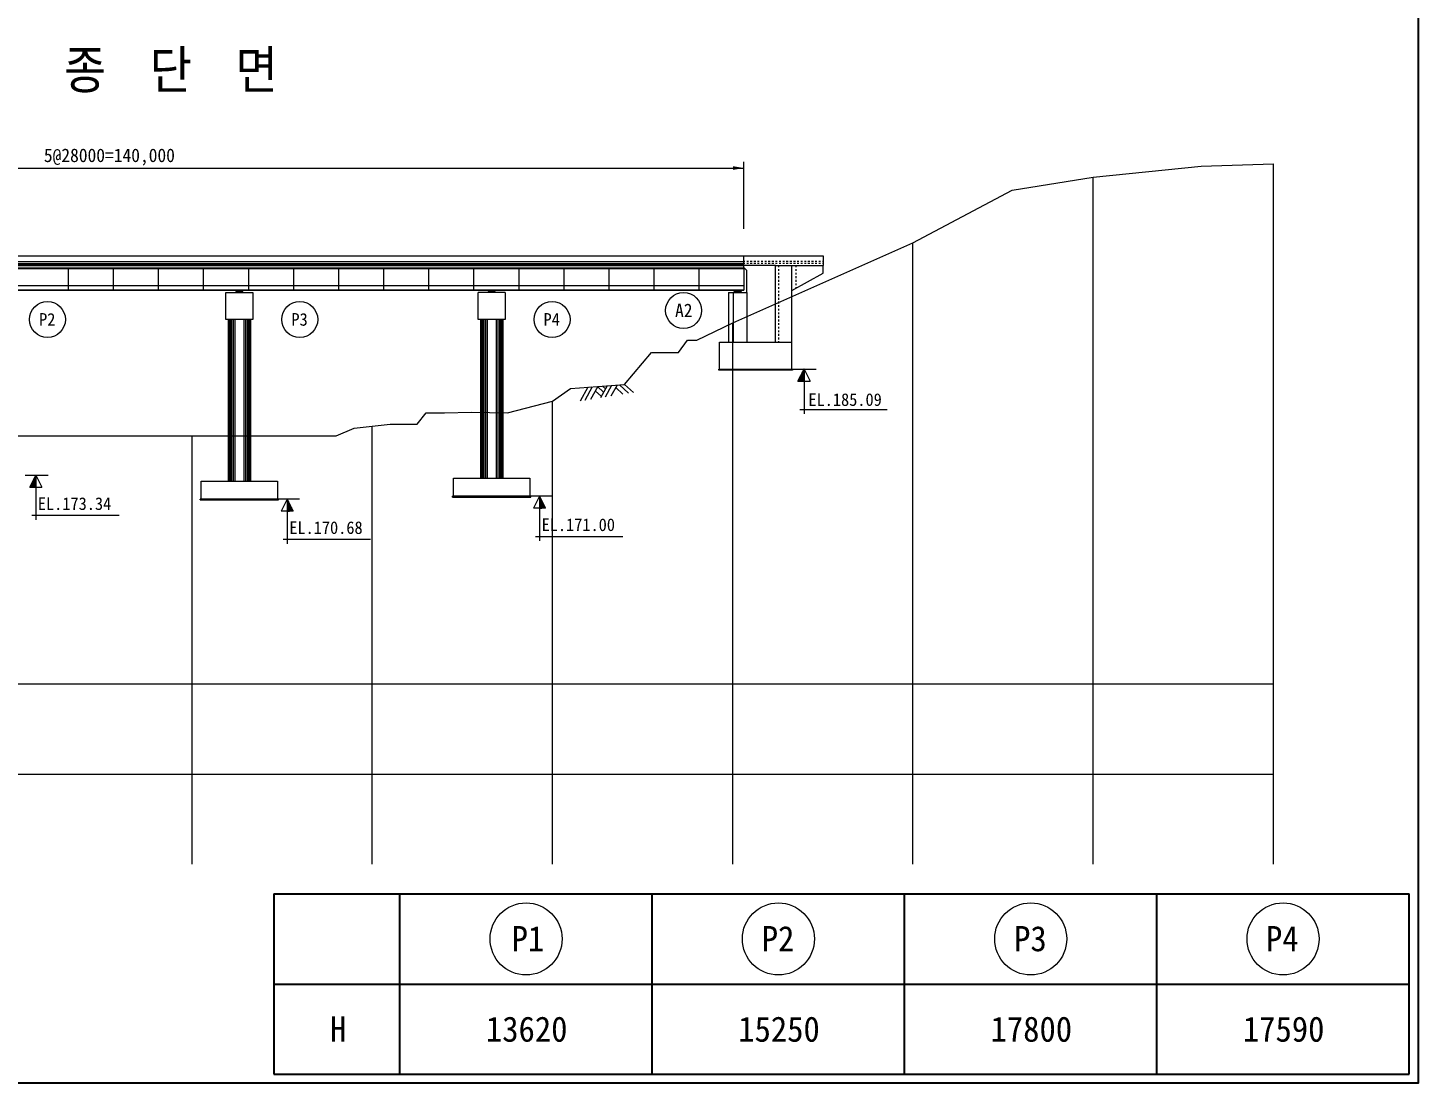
# Model space of a CAD drawing. Header units: metres. Extents: x 472825 to 758326, y -652395 to -427188.
# Drawn here: x 604032 to 758326, y -652395 to -535323 of the extents above; entities that cross this region are included whole.
import ezdxf
from ezdxf.enums import TextEntityAlignment as Align

# ---------------------------------------------------------------- set-up
doc = ezdxf.new("R2010")
doc.units = ezdxf.units.M
doc.header["$MEASUREMENT"] = 0
for name, color, linetype, lineweight in [('Adojoint Line', 1, 'Continuous', 0), ('Concrete', 4, 'Continuous', 0), ('Dimension Line', 2, 'Continuous', 0), ('Shoe', 5, 'Continuous', 0), ('Steel Girder', 6, 'Continuous', 0), ('Text', 3, 'Continuous', 0)]:
    doc.layers.add(name, color=color, linetype=linetype, lineweight=lineweight)
doc.styles.get("Standard").update_dxf_attribs({"font": '', "height": 5})
doc.styles.get('STANDARD').set_extended_font_data('GulimChe')

# ---------------------------------------------------------------- blocks, each defined once
blk = doc.blocks.new('*U0')
at = {"color": 0}
for p, q in [((129297.118703, 165677.762595), (129307.356108, 165688)), ((130192, 164795.271441), (129299.271441, 165688)), ((130192, 164777.593772), (129302.406228, 165667.187544)), ((129303.011259, 165665.977482), (129325.033777, 165688)), ((129308.903816, 165654.192369), (129342.711447, 165688)), ((129314.796372, 165642.407256), (129360.389117, 165688)), ((130192, 164812.949111), (129316.949111, 165688)), ((130192, 164759.916102), (129320.083898, 165631.832205)), ((129320.688929, 165630.622143), (129378.066786, 165688)), ((129326.581485, 165618.83703), (129395.744456, 165688)), ((129332.474042, 165607.051917), (129413.422125, 165688)), ((130192, 164830.626781), (129334.626781, 165688)), ((130192, 164742.238433), (129337.761567, 165596.476866)), ((129338.366598, 165595.266804), (129431.099795, 165688)), ((129344.259155, 165583.481691), (129448.777464, 165688)), ((129350.151711, 165571.696578), (129466.455134, 165688)), ((130192, 164848.30445), (129352.30445, 165688)), ((130192, 164724.560763), (129355.439237, 165561.121527)), ((129356.044268, 165559.911465), (129484.132803, 165688)), ((129361.936824, 165548.126351), (129501.810473, 165688)), ((129367.829381, 165536.341238), (129519.488142, 165688)), ((130192, 164865.98212), (129369.98212, 165688)), ((130192, 164706.883094), (129373.116906, 165525.766188)), ((129373.721937, 165524.556125), (129537.165812, 165688)), ((129379.614494, 165512.771012), (129554.843481, 165688)), ((129385.50705, 165500.985899), (129572.521151, 165688)), ((130192, 164883.659789), (129387.659789, 165688)), ((130192, 164689.205424), (129390.794576, 165490.410849)), ((129391.399607, 165489.200786), (129590.19882, 165688)), ((129397.292163, 165477.415673), (129607.87649, 165688)), ((129403.18472, 165465.63056), (129625.554159, 165688)), ((130192, 164901.337459), (129405.337459, 165688)), ((130192, 164671.527755), (129408.472245, 165455.05551)), ((129409.077276, 165453.845447), (129643.231829, 165688)), ((129414.969833, 165442.060334), (129660.909499, 165688)), ((129420.862389, 165430.275221), (129678.587168, 165688)), ((130192, 164919.015128), (129423.015128, 165688)), ((130192, 164653.850085), (129426.149915, 165419.700171)), ((129426.754946, 165418.490108), (129696.264838, 165688)), ((129432.647502, 165406.704995), (129713.942507, 165688)), ((129438.540059, 165394.919882), (129731.620177, 165688)), ((130192, 164936.692798), (129440.692798, 165688)), ((130192, 164636.172416), (129443.827584, 165384.344831)), ((129444.432615, 165383.134769), (129749.297846, 165688)), ((129450.325172, 165371.349656), (129766.975516, 165688)), ((129456.217728, 165359.564543), (129784.653185, 165688)), ((130192, 164954.370467), (129458.370467, 165688)), ((130192, 164618.494746), (129461.505254, 165348.989492)), ((129462.110285, 165347.77943), (129802.330855, 165688)), ((129468.002841, 165335.994317), (129820.008524, 165688)), ((129473.895398, 165324.209204), (129837.686194, 165688)), ((130192, 164972.048137), (129476.048137, 165688)), ((130192, 164600.817077), (129479.182923, 165313.634153)), ((129479.787954, 165312.424091), (129855.363863, 165688)), ((129485.680511, 165300.638978), (129873.041533, 165688)), ((129491.573067, 165288.853865), (129890.719202, 165688)), ((130192, 164989.725806), (129493.725806, 165688)), ((130192, 164583.139407), (129496.860593, 165278.278814)), ((129497.465624, 165277.068752), (129908.396872, 165688)), ((129503.35818, 165265.283639), (129926.074541, 165688)), ((129509.250737, 165253.498526), (129943.752211, 165688)), ((130192, 165007.403476), (129511.403476, 165688)), ((130192, 164565.461738), (129514.538262, 165242.923475)), ((129515.143294, 165241.713413), (129961.429881, 165688)), ((129521.03585, 165229.9283), (129979.10755, 165688)), ((129526.928407, 165218.143187), (129996.78522, 165688)), ((130192, 165025.081145), (129529.081145, 165688)), ((130192, 164547.784068), (129532.215932, 165207.568136)), ((129532.820963, 165206.358074), (130014.462889, 165688)), ((129538.71352, 165194.572961), (130032.140559, 165688)), ((129544.606076, 165182.787848), (130049.818228, 165688)), ((130192, 165042.758815), (129546.758815, 165688)), ((130192, 164530.106399), (129549.893601, 165172.212797)), ((129550.498633, 165171.002735), (130067.495898, 165688)), ((129556.391189, 165159.217622), (130085.173567, 165688)), ((129562.283746, 165147.432509), (130102.851237, 165688)), ((130192, 165060.436484), (129564.436484, 165688)), ((130192, 164512.428729), (129567.571271, 165136.857458)), ((129568.176302, 165135.647396), (130120.528906, 165688)), ((129574.068859, 165123.862283), (130138.206576, 165688)), ((129579.961415, 165112.07717), (130155.884245, 165688)), ((130192, 165078.114154), (129582.114154, 165688)), ((130192, 164494.751059), (129585.248941, 165101.502119)), ((129585.853972, 165100.292057), (130173.561915, 165688)), ((129591.746528, 165088.506944), (130191.239584, 165688)), ((129597.639085, 165076.721831), (130192, 165671.082746)), ((130192, 165095.791824), (129599.791824, 165688)), ((130192, 164477.07339), (129602.92661, 165066.14678)), ((129603.531641, 165064.936718), (130192, 165653.405077)), ((129609.424198, 165053.151605), (130192, 165635.727407)), ((129615.316754, 165041.366492), (130192, 165618.049737)), ((130192, 165113.469493), (129617.469493, 165688)), ((130192, 164459.39572), (129620.60428, 165030.791441)), ((129621.209311, 165029.581379), (130192, 165600.372068)), ((129627.101867, 165017.796266), (130192, 165582.694398)), ((129632.994424, 165006.011153), (130192, 165565.016729)), ((130192, 165131.147163), (129635.147163, 165688)), ((130192, 164441.718051), (129638.281949, 164995.436102)), ((129638.88698, 164994.22604), (130192, 165547.339059)), ((129644.779537, 164982.440927), (130192, 165529.66139)), ((129650.672093, 164970.655814), (130192, 165511.98372)), ((130192, 165148.824832), (129652.824832, 165688)), ((130192, 164424.040381), (129655.959619, 164960.080763)), ((129656.56465, 164958.8707), (130192, 165494.306051)), ((129662.457206, 164947.085587), (130192, 165476.628381)), ((129668.349763, 164935.300474), (130192, 165458.950712)), ((130192, 165166.502502), (129670.502502, 165688)), ((130192, 164406.362712), (129673.637288, 164924.725424)), ((129674.242319, 164923.515361), (130192, 165441.273042)), ((129680.134876, 164911.730248), (130192, 165423.595373)), ((129686.027432, 164899.945135), (130192, 165405.917703)), ((130192, 165184.180171), (129688.180171, 165688)), ((130192, 164388.685042), (129691.314958, 164889.370085)), ((129691.919989, 164888.160022), (130192, 165388.240034)), ((129697.812545, 164876.374909), (130192, 165370.562364)), ((129703.705102, 164864.589796), (130192, 165352.884695)), ((130192, 165201.857841), (129705.857841, 165688)), ((130192, 164371.007373), (129708.992627, 164854.014746)), ((129709.597658, 164852.804683), (130192, 165335.207025)), ((129715.490215, 164841.01957), (130192, 165317.529355)), ((129721.382771, 164829.234457), (130192, 165299.851686)), ((130192, 165219.53551), (129723.53551, 165688)), ((130192, 164353.329703), (129726.670297, 164818.659407)), ((129727.275328, 164817.449344), (130192, 165282.174016)), ((129733.167884, 164805.664231), (130192, 165264.496347)), ((129739.060441, 164793.879118), (130192, 165246.818677)), ((130192, 165237.21318), (129741.21318, 165688)), ((130192, 164335.652034), (129744.347966, 164783.304067)), ((129744.952997, 164782.094005), (130192, 165229.141008)), ((129750.845554, 164770.308892), (130192, 165211.463338)), ((129756.73811, 164758.523779), (130192, 165193.785669)), ((130192, 165254.890849), (129758.890849, 165688)), ((130192, 164317.974364), (129762.025636, 164747.948728)), ((129762.630667, 164746.738666), (130192, 165176.107999)), ((129768.523223, 164734.953553), (130192, 165158.43033)), ((129774.41578, 164723.16844), (130192, 165140.75266)), ((130192, 165272.568519), (129776.568519, 165688)), ((130192, 164300.296695), (129779.703305, 164712.593389)), ((129780.308336, 164711.383327), (130192, 165123.074991)), ((129786.200893, 164699.598214), (130192, 165105.397321)), ((129792.093449, 164687.813101), (130192, 165087.719652)), ((130192, 165290.246188), (129794.246188, 165688)), ((130192, 164282.619025), (129797.380975, 164677.23805)), ((129797.986006, 164676.027988), (130192, 165070.041982)), ((129803.878563, 164664.242875), (130192, 165052.364312)), ((129809.771119, 164652.457762), (130192, 165034.686643)), ((130192, 165307.923858), (129811.923858, 165688)), ((130192, 164264.941356), (129815.058644, 164641.882711)), ((129815.663676, 164640.672649), (130192, 165017.008973)), ((129821.556232, 164628.887536), (130192, 164999.331304)), ((129827.448789, 164617.102423), (130192, 164981.653634)), ((130192, 165325.601527), (129829.601527, 165688)), ((130192, 164247.263686), (129832.736314, 164606.527372)), ((129833.341345, 164605.31731), (130192, 164963.975965)), ((129839.233902, 164593.532197), (130192, 164946.298295)), ((129845.126458, 164581.747084), (130192, 164928.620626)), ((130192, 165343.279197), (129847.279197, 165688)), ((129851.019015, 164569.961971), (130192, 164910.942956)), ((129856.911571, 164558.176858), (130192, 164893.265287)), ((129862.804128, 164546.391745), (130192, 164875.587617)), ((130192, 165360.956866), (129864.956866, 165688)), ((129868.696684, 164534.606632), (130192, 164857.909948)), ((129874.589241, 164522.821519), (130192, 164840.232278)), ((129880.481797, 164511.036406), (130192, 164822.554609)), ((130192, 165378.634536), (129882.634536, 165688)), ((129886.374354, 164499.251293), (130192, 164804.876939)), ((129892.26691, 164487.46618), (130192, 164787.19927)), ((129898.159467, 164475.681067), (130192, 164769.5216)), ((130192, 165396.312206), (129900.312206, 165688)), ((129904.052023, 164463.895954), (130192, 164751.84393)), ((129909.94458, 164452.110841), (130192, 164734.166261)), ((129915.837136, 164440.325728), (130192, 164716.488591)), ((130192, 165413.989875), (129917.989875, 165688)), ((129921.729693, 164428.540615), (130192, 164698.810922)), ((129927.622249, 164416.755502), (130192, 164681.133252)), ((129933.514806, 164404.970389), (130192, 164663.455583)), ((130192, 165431.667545), (129935.667545, 165688)), ((129939.407362, 164393.185276), (130192, 164645.777913)), ((129945.299919, 164381.400163), (130192, 164628.100244)), ((129951.192475, 164369.61505), (130192, 164610.422574)), ((130192, 165449.345214), (129953.345214, 165688)), ((129957.085032, 164357.829936), (130192, 164592.744905)), ((130192, 165467.022884), (129971.022884, 165688)), ((130192, 165484.700553), (129988.700553, 165688)), ((130192, 165502.378223), (130006.378223, 165688)), ((130192, 165520.055892), (130024.055892, 165688)), ((130192, 165537.733562), (130041.733562, 165688)), ((130192, 165555.411231), (130059.411231, 165688)), ((130192, 165573.088901), (130077.088901, 165688)), ((130192, 165590.76657), (130094.76657, 165688)), ((130192, 165608.44424), (130112.44424, 165688)), ((130192, 165626.121909), (130130.121909, 165688)), ((130192, 165643.799579), (130147.799579, 165688)), ((130192, 165661.477248), (130165.477248, 165688)), ((130192, 165679.154918), (130183.154918, 165688)), ((130192, 164229.586017), (129850.413983, 164571.172033)), ((130192, 164211.908347), (129868.091653, 164535.816694)), ((130192, 164194.230677), (129885.769323, 164500.461355)), ((130192, 164176.553008), (129903.446992, 164465.106016)), ((130192, 164158.875338), (129921.124662, 164429.750677)), ((130192, 164141.197669), (129938.802331, 164394.395338)), ((130192, 164123.519999), (129956.480001, 164359.039999)), ((129962.977588, 164346.044823), (130192, 164575.067235)), ((129968.870145, 164334.25971), (130192, 164557.389566)), ((130192, 164105.84233), (129974.15767, 164323.68466)), ((129974.762701, 164322.474597), (130192, 164539.711896)), ((129980.655258, 164310.689484), (130192, 164522.034227)), ((129986.547814, 164298.904371), (130192, 164504.356557)), ((130192, 164088.16466), (129991.83534, 164288.329321)), ((129992.440371, 164287.119258), (130192, 164486.678888)), ((129998.332927, 164275.334145), (130192, 164469.001218)), ((130004.225484, 164263.549032), (130192, 164451.323548)), ((130192, 164070.486991), (130009.513009, 164252.973982)), ((130010.11804, 164251.763919), (130192, 164433.645879)), ((130016.010597, 164239.978806), (130192, 164415.968209)), ((130021.903153, 164228.193693), (130192, 164398.29054)), ((130192, 164052.809321), (130027.190679, 164217.618643)), ((130027.79571, 164216.40858), (130192, 164380.61287)), ((130033.688266, 164204.623467), (130192, 164362.935201)), ((130039.580823, 164192.838354), (130192, 164345.257531)), ((130192, 164035.131652), (130044.868348, 164182.263303)), ((130045.473379, 164181.053241), (130192, 164327.579862)), ((130051.365936, 164169.268128), (130192, 164309.902192)), ((130057.258492, 164157.483015), (130192, 164292.224523)), ((130192, 164017.453982), (130062.546018, 164146.907964)), ((130063.151049, 164145.697902), (130192, 164274.546853)), ((130069.043605, 164133.912789), (130192, 164256.869184)), ((130074.936162, 164122.127676), (130192, 164239.191514)), ((130192, 163999.776313), (130080.223687, 164111.552625)), ((130080.828718, 164110.342563), (130192, 164221.513845)), ((130086.721275, 164098.55745), (130192, 164203.836175)), ((130092.613831, 164086.772337), (130192, 164186.158506)), ((130192, 163982.098643), (130097.901357, 164076.197286)), ((130098.506388, 164074.987224), (130192, 164168.480836)), ((130104.398945, 164063.202111), (130192, 164150.803166)), ((130110.291501, 164051.416998), (130192, 164133.125497)), ((130192, 163964.420974), (130115.579026, 164040.841947)), ((130116.184058, 164039.631885), (130192, 164115.447827)), ((130122.076614, 164027.846772), (130192, 164097.770158)), ((130127.969171, 164016.061659), (130192, 164080.092488)), ((130192, 163946.743304), (130133.256696, 164005.486608)), ((130133.861727, 164004.276546), (130192, 164062.414819)), ((130139.754284, 163992.491433), (130192, 164044.737149)), ((130145.64684, 163980.70632), (130192, 164027.05948)), ((130192, 163929.065635), (130150.934365, 163970.131269)), ((130151.539397, 163968.921207), (130192, 164009.38181)), ((130157.431953, 163957.136094), (130192, 163991.704141)), ((130163.32451, 163945.350981), (130192, 163974.026471)), ((130192, 163911.387965), (130168.612035, 163934.77593)), ((130169.217066, 163933.565868), (130192, 163956.348802)), ((130175.109623, 163921.780755), (130192, 163938.671132)), ((130181.002179, 163909.995642), (130192, 163920.993463)), ((130192, 163893.710295), (130186.289705, 163899.420591)), ((130186.894736, 163898.210529), (130192, 163903.315793))]:
    blk.add_line(p, q, dxfattribs=at)
blk = doc.blocks.new('*U1')
at = {"layer": 'Dimension Line'}
blk.add_circle((-0.000011, -0.000003), 1998, dxfattribs=at)
blk.add_text('A2', height=1500, dxfattribs=at).set_placement((21.941478, 19.946805), align=Align.MIDDLE_CENTER)
blk = doc.blocks.new('*U2')
at = {"layer": 'Dimension Line'}
blk.add_circle((0.000046, 0.000038), 1998, dxfattribs=at)
blk.add_text('P4', height=1400, dxfattribs=at).set_placement((-42.819103, 15.824506), align=Align.MIDDLE_CENTER)
blk = doc.blocks.new('*U3')
at = {"layer": 'Dimension Line'}
blk.add_circle((0.000039, 0.000004), 1998, dxfattribs=at)
blk.add_text('P3', height=1400, dxfattribs=at).set_placement((-15.824429, 16.755324), align=Align.MIDDLE_CENTER)
blk = doc.blocks.new('*U4')
at = {"layer": 'Dimension Line'}
blk.add_circle((0.000049, -0.000029), 1998, dxfattribs=at)
blk.add_text('P2', height=1400, dxfattribs=at).set_placement((-17.686121, 17.686142), align=Align.MIDDLE_CENTER)
blk = doc.blocks.new('*U5')
at = {"layer": 'Dimension Line'}
blk.add_circle((0.000004, -0.000008), 1998, dxfattribs=at)
blk.add_text('P1', height=1400, dxfattribs=at).set_placement((101.46277, 16.755311), align=Align.MIDDLE_CENTER)

msp = doc.modelspace()

# ---------------------------------------------------------------- linework, layer by layer
for p, q in [((631325.709555, -631394.652502), (757325.709555, -631394.652502)), ((645325.709555, -641394.652502), (645325.709555, -631394.652502)), ((673325.709555, -641394.652502), (673325.709555, -631394.652502)), ((701325.709555, -641394.652502), (701325.709555, -631394.652502)), ((729325.709555, -641394.652502), (729325.709555, -631394.652502)), ((757325.709555, -641394.652502), (757325.709555, -631394.652502)), ((631325.709555, -641394.652502), (757325.709555, -641394.652502)), ((645325.709555, -651394.652502), (645325.709555, -641394.652502)), ((673325.709555, -651394.652502), (673325.709555, -641394.652502)), ((701325.709555, -651394.652502), (701325.709555, -641394.652502)), ((729325.709555, -651394.652502), (729325.709555, -641394.652502)), ((757325.709555, -651394.652502), (757325.709555, -641394.652502)), ((631325.709555, -651394.652502), (757325.709555, -651394.652502))]:
    msp.add_line(p, q)
at = {"flags": 128}
msp.add_lwpolyline([(631325.709555, -631394.652502), (631325.709555, -641394.652502), (631325.709555, -651394.652502)], dxfattribs=at)
msp.add_3dface([(472825.385253, -427187.677552), (758325.709555, -427187.677552), (758325.709555, -652394.652502), (472825.385253, -652394.652502)])
at = {"layer": 'Adojoint Line'}
for p, q in [((666173.556493, -575183.964738), (665329.120044, -576734.059583)), ((666671.271476, -575147.465031), (665852.956476, -576649.609881)), ((667272.731798, -575103.357206), (666485.983088, -576547.557206)), ((667261.259931, -575124.415608), (667929.70038, -575750.015796)), ((668323.97413, -575026.264816), (667592.397505, -576369.187847)), ((667810.67715, -575063.907222), (668137.060947, -575369.373125)), ((668821.689113, -574989.765109), (668116.233937, -576284.738144)), ((669423.149435, -574945.657284), (668749.260549, -576182.685469)), ((669273.95391, -575219.528946), (670074.746403, -575968.998754)), ((669701.578871, -574925.238785), (670707.773015, -575866.946079)), ((670263.641907, -574876.565749), (671231.609447, -575782.496376)), ((667010.676449, -575584.400683), (667679.116898, -576210.000872))]:
    msp.add_line(p, q, dxfattribs=at)
at = {"layer": 'Adojoint Line', "linetype": 'Continuous', "ltscale": 1000, "flags": 128}
msp.add_lwpolyline([(602256.845652, -580574.544059), (622256.845652, -580574.544059), (638256.925652, -580574.544059), (640256.935652, -579744.539909), (642256.945652, -579504.538709), (644256.855652, -579284.537609), (647256.870652, -579284.537609), (648256.875652, -578014.531259), (649256.880652, -578014.531259), (650256.885652, -578044.531409), (653256.900652, -577974.531059), (657256.920652, -578044.531409), (662256.945652, -576734.524859), (664256.955652, -575324.517809), (670256.885652, -574884.515609), (673256.900652, -571354.497959), (676256.915652, -571354.497959), (677256.920652, -569984.591109), (678256.925652, -569984.591109), (682256.945652, -568044.581409), (702256.945652, -559184.537109), (713256.900652, -553314.507759), (722256.945652, -551894.500659), (734257.005653, -550664.494509), (742256.945652, -550404.493209)], dxfattribs=at)
at = {"layer": 'Concrete', "ltscale": 1.833333}
for p, q in [((543506.750651, -560606.429569), (683506.750651, -560606.429569)), ((543506.750651, -561256.429569), (683506.750651, -561256.429569)), ((543506.750651, -561476.429569), (683506.750651, -561476.429569)), ((543506.750651, -561626.429569), (683506.750651, -561626.429569)), ((683506.750651, -561976.429569), (683506.750651, -560606.429569)), ((543506.750651, -561706.429569), (683506.750651, -561706.429569)), ((543506.750651, -561956.429569), (683506.750651, -561956.429569))]:
    msp.add_line(p, q, dxfattribs=at)
at = {"layer": 'Concrete'}
for p, q in [((683506.750651, -561706.429569), (683506.750651, -560606.429569)), ((683506.750651, -560606.429569), (692306.750651, -560606.429569)), ((683606.750651, -561256.429569), (683506.750651, -561256.429569)), ((683606.750651, -561476.429569), (683506.750651, -561476.429569)), ((684006.750651, -561256.429569), (683806.750651, -561256.429569)), ((684006.750651, -561476.429569), (683806.750651, -561476.429569)), ((684406.750651, -561256.429569), (684206.750651, -561256.429569)), ((684406.750651, -561476.429569), (684206.750651, -561476.429569)), ((684806.750651, -561256.429569), (684606.750651, -561256.429569)), ((684806.750651, -561476.429569), (684606.750651, -561476.429569)), ((685206.750651, -561256.429569), (685006.750651, -561256.429569)), ((685206.750651, -561476.429569), (685006.750651, -561476.429569)), ((685606.750651, -561256.429569), (685406.750651, -561256.429569)), ((685606.750651, -561476.429569), (685406.750651, -561476.429569)), ((686006.750651, -561256.429569), (685806.750651, -561256.429569)), ((686006.750651, -561476.429569), (685806.750651, -561476.429569)), ((686406.750651, -561256.429569), (686206.750651, -561256.429569)), ((686406.750651, -561476.429569), (686206.750651, -561476.429569)), ((686806.750651, -561256.429569), (686606.750651, -561256.429569)), ((686806.750651, -561476.429569), (686606.750651, -561476.429569)), ((687206.750651, -561256.429569), (687006.750651, -561256.429569)), ((687206.750651, -561476.429569), (687006.750651, -561476.429569)), ((687606.750651, -561256.429569), (687406.750651, -561256.429569)), ((687606.750651, -561476.429569), (687406.750651, -561476.429569)), ((688006.750651, -561256.429569), (687806.750651, -561256.429569)), ((688006.750651, -561476.429569), (687806.750651, -561476.429569)), ((688406.750651, -561256.429569), (688206.750651, -561256.429569)), ((688406.750651, -561476.429569), (688206.750651, -561476.429569)), ((688806.750651, -561256.429569), (688606.750651, -561256.429569)), ((688806.750651, -561476.429569), (688606.750651, -561476.429569)), ((689206.750651, -561256.429569), (689006.750651, -561256.429569)), ((689206.750651, -561476.429569), (689006.750651, -561476.429569)), ((689606.750651, -561256.429569), (689406.750651, -561256.429569)), ((689606.750651, -561476.429569), (689406.750651, -561476.429569)), ((690006.750651, -561256.429569), (689806.750651, -561256.429569)), ((690006.750651, -561476.429569), (689806.750651, -561476.429569)), ((690406.750651, -561256.429569), (690206.750651, -561256.429569)), ((690406.750651, -561476.429569), (690206.750651, -561476.429569)), ((690806.750651, -561256.429569), (690606.750651, -561256.429569)), ((690806.750651, -561476.429569), (690606.750651, -561476.429569)), ((691206.750651, -561256.429569), (691006.750651, -561256.429569)), ((691206.750651, -561476.429569), (691006.750651, -561476.429569)), ((691606.750651, -561256.429569), (691406.750651, -561256.429569)), ((691606.750651, -561476.429569), (691406.750651, -561476.429569)), ((692006.750651, -561256.429569), (691806.750651, -561256.429569)), ((692006.750651, -561476.429569), (691806.750651, -561476.429569)), ((692306.750651, -561256.429569), (692206.750651, -561256.429569)), ((692306.750651, -561476.429569), (692206.750651, -561476.429569)), ((692306.750651, -560606.429569), (692306.750651, -561706.429569)), ((683506.750651, -561976.429569), (683506.750651, -561706.429569)), ((687006.750651, -561706.429569), (683506.750651, -561706.429569)), ((683556.750651, -561976.429569), (683506.750651, -561976.429569)), ((683806.750651, -562226.429569), (683556.750651, -561976.429569)), ((683806.750651, -564686.429569), (683806.750651, -562226.429569)), ((687006.750651, -570186.429569), (687006.750651, -561706.429569)), ((687006.750651, -561706.429569), (692306.750651, -561706.429569)), ((687356.750651, -561886.429569), (687356.750651, -561706.429569)), ((687356.750651, -562286.429569), (687356.750651, -562086.429569)), ((687356.750651, -562686.429569), (687356.750651, -562486.429569)), ((687356.750651, -563086.429569), (687356.750651, -562886.429569)), ((688806.750651, -573186.429568), (688806.750651, -561706.429568)), ((688806.750651, -564456.429569), (692306.750651, -562556.429569)), ((689306.750651, -561885.000997), (689306.750651, -561706.429569)), ((689306.750651, -562285.000997), (689306.750651, -562085.000997)), ((689306.750651, -562685.000997), (689306.750651, -562485.000997)), ((689306.750651, -563085.000997), (689306.750651, -562885.000997)), ((692306.750651, -562556.429569), (692306.750651, -561706.429569)), ((681806.750651, -564686.429569), (681806.750651, -570186.429568)), ((681806.750651, -564686.429569), (683806.750651, -564686.429569)), ((682306.750651, -564686.429569), (682306.750651, -570186.429568)), ((683806.750651, -564686.429569), (683806.750651, -570186.429568)), ((687356.750651, -563486.429569), (687356.750651, -563286.429569)), ((687356.750651, -563886.429569), (687356.750651, -563686.429569)), ((687356.750651, -564286.429569), (687356.750651, -564086.429569)), ((687356.750651, -564686.429569), (687356.750651, -564486.429569)), ((689306.750651, -563485.000997), (689306.750651, -563285.000997)), ((689306.750651, -563885.000997), (689306.750651, -563685.000997)), ((689306.750651, -564185.000997), (689306.750651, -564085.000997)), ((687356.750651, -565086.429569), (687356.750651, -564886.429569)), ((687356.750651, -565086.429569), (687356.750651, -564886.429569)), ((687356.750651, -565086.429569), (687356.750651, -564886.429569)), ((687356.750651, -565086.429569), (687356.750651, -564886.429569)), ((687356.750651, -565486.429569), (687356.750651, -565286.429569)), ((687356.750651, -565486.429569), (687356.750651, -565286.429569)), ((687356.750651, -565486.429569), (687356.750651, -565286.429569)), ((687356.750651, -565486.429569), (687356.750651, -565286.429569)), ((687356.750651, -565886.429569), (687356.750651, -565686.429569)), ((687356.750651, -565886.429569), (687356.750651, -565686.429569)), ((687356.750651, -565886.429569), (687356.750651, -565686.429569)), ((687356.750651, -565886.429569), (687356.750651, -565686.429569)), ((687356.750651, -566286.429569), (687356.750651, -566086.429569)), ((687356.750651, -566686.429569), (687356.750651, -566486.429569)), ((687356.750651, -567086.429569), (687356.750651, -566886.429569)), ((687356.750651, -567486.429569), (687356.750651, -567286.429569)), ((687356.750651, -567886.429569), (687356.750651, -567686.429569)), ((687356.750651, -568286.429569), (687356.750651, -568086.429569)), ((687356.750651, -568686.429569), (687356.750651, -568486.429569)), ((687356.750651, -569086.429569), (687356.750651, -568886.429569)), ((687356.750651, -569486.429569), (687356.750651, -569286.429569)), ((680806.750651, -573186.429568), (680806.750651, -570186.429568)), ((680806.750651, -570186.429568), (688806.750651, -570186.429568)), ((687356.750651, -569886.429569), (687356.750651, -569686.429569)), ((687356.750651, -570186.429569), (687356.750651, -570086.429569)), ((680706.750651, -573186.429568), (688906.750651, -573186.429568)), ((680706.750651, -573286.429568), (680706.750651, -573186.429568)), ((688906.750651, -573286.429568), (680706.750651, -573286.429568)), ((688906.750651, -573186.429568), (688906.750651, -573286.429568)), ((631855.750651, -587595.929569), (623155.750651, -587595.929569)), ((623155.750651, -587695.929569), (631855.750651, -587695.929569)), ((659855.750651, -587275.929569), (651155.750651, -587275.929569)), ((651155.750651, -587375.929569), (659855.750651, -587375.929569))]:
    msp.add_line(p, q, dxfattribs=at)
at = {"layer": 'Concrete', "color": 4}
for p, q in [((626005.750651, -567685.429569), (626006.750651, -564686.429569)), ((626006.750651, -564686.429569), (629004.750651, -564686.429569)), ((629005.750651, -564686.429569), (629005.750651, -567686.429569)), ((654005.750651, -567685.429569), (654006.750651, -564686.429569)), ((657005.750651, -564686.429569), (657005.750651, -567686.429569)), ((629005.750651, -567686.429569), (626005.750651, -567685.429569)), ((627020.750651, -567685.929569), (627020.750651, -585595.929569)), ((657005.750651, -567686.429569), (654005.750651, -567685.429569)), ((655020.750651, -567685.929569), (655020.750651, -585275.929569)), ((623255.750651, -585595.929569), (631755.750651, -585595.929569)), ((623255.750651, -587595.929569), (623255.750651, -585595.929569)), ((631755.750651, -585595.929569), (631755.750651, -587595.929569)), ((651255.750651, -585275.929569), (659755.750651, -585275.929569)), ((651255.750651, -587275.929569), (651255.750651, -585275.929569)), ((659755.750651, -585275.929569), (659755.750651, -587275.929569)), ((623155.750651, -587695.929569), (623155.750651, -587595.929569)), ((631855.750651, -587695.929569), (631855.750651, -587595.929569)), ((651155.750651, -587375.929569), (651155.750651, -587275.929569)), ((659855.750651, -587375.929569), (659855.750651, -587275.929569))]:
    msp.add_line(p, q, dxfattribs=at)
at = {"layer": 'Concrete', "linetype": 'Continuous', "lineweight": 0}
msp.add_line((657005.750651, -564686.429569), (654007.750651, -564686.429569), dxfattribs=at)
at = {"layer": 'Concrete', "color": 4, "ltscale": 1.125897}
for p, q in [((626255.750651, -567685.929569), (626255.750651, -585595.929569)), ((626260.750651, -567685.929569), (626260.750651, -585595.929569)), ((626265.750651, -567685.929569), (626265.750651, -585595.929569)), ((626270.750651, -567685.929569), (626270.750651, -585595.929569)), ((626320.750651, -567685.929569), (626320.750651, -585595.929569)), ((626370.750651, -567685.929569), (626370.750651, -585595.929569)), ((626420.750651, -567685.929569), (626420.750651, -585595.929569)), ((626520.750651, -567685.929569), (626520.750651, -585595.929569)), ((626620.750651, -567685.929569), (626620.750651, -585595.929569)), ((626820.750651, -567685.929569), (626820.750651, -585595.929569)), ((627990.750651, -567685.929569), (627990.750651, -585595.929569)), ((628190.750651, -567685.929569), (628190.750651, -585595.929569)), ((628390.750651, -567685.929569), (628390.750651, -585595.929569)), ((628490.750651, -567685.929569), (628490.750651, -585595.929569)), ((628590.750651, -567685.929569), (628590.750651, -585595.929569)), ((628640.750651, -567685.929569), (628640.750651, -585595.929569)), ((628690.750651, -567685.929569), (628690.750651, -585595.929569)), ((628740.750651, -567685.929569), (628740.750651, -585595.929569)), ((628745.750651, -567685.929569), (628745.750651, -585595.929569)), ((628750.750651, -567685.929569), (628750.750651, -585595.929569)), ((628755.750651, -567685.929569), (628755.750651, -585595.929569))]:
    msp.add_line(p, q, dxfattribs=at)
at = {"layer": 'Concrete', "color": 4, "ltscale": 1.117692}
for p, q in [((654255.750651, -567685.929569), (654255.750651, -585275.929569)), ((654260.750651, -567685.929569), (654260.750651, -585275.929569)), ((654265.750651, -567685.929569), (654265.750651, -585275.929569)), ((654270.750651, -567685.929569), (654270.750651, -585275.929569)), ((654320.750651, -567685.929569), (654320.750651, -585275.929569)), ((654370.750651, -567685.929569), (654370.750651, -585275.929569)), ((654420.750651, -567685.929569), (654420.750651, -585275.929569)), ((654520.750651, -567685.929569), (654520.750651, -585275.929569)), ((654620.750651, -567685.929569), (654620.750651, -585275.929569)), ((654820.750651, -567685.929569), (654820.750651, -585275.929569)), ((655990.750651, -567685.929569), (655990.750651, -585275.929569)), ((656190.750651, -567685.929569), (656190.750651, -585275.929569)), ((656390.750651, -567685.929569), (656390.750651, -585275.929569)), ((656490.750651, -567685.929569), (656490.750651, -585275.929569)), ((656590.750651, -567685.929569), (656590.750651, -585275.929569)), ((656640.750651, -567685.929569), (656640.750651, -585275.929569)), ((656690.750651, -567685.929569), (656690.750651, -585275.929569)), ((656740.750651, -567685.929569), (656740.750651, -585275.929569)), ((656745.750651, -567685.929569), (656745.750651, -585275.929569)), ((656750.750651, -567685.929569), (656750.750651, -585275.929569)), ((656755.750651, -567685.929569), (656755.750651, -585275.929569))]:
    msp.add_line(p, q, dxfattribs=at)
at = {"layer": 'Dimension Line', "linetype": 'ByBlock'}
for p, q in [((683506.750651, -557606.429569), (683506.750651, -550207.469695)), ((543506.750651, -550877.469695), (683506.750651, -550877.469695))]:
    msp.add_line(p, q, dxfattribs=at)
at = {"layer": 'Dimension Line', "linetype": 'Continuous', "ltscale": 1000}
for p, q in [((742256.945652, -628104.499709), (742256.945652, -550404.493209)), ((722256.945652, -628104.499709), (722256.945652, -551894.500659)), ((702256.945652, -628104.499709), (702256.945652, -559184.537109)), ((682256.945652, -628104.499709), (682256.945652, -568044.581409)), ((662256.945652, -628104.499709), (662256.945652, -576734.524859)), ((642256.945652, -608104.499709), (642256.945652, -579504.538709)), ((622256.845652, -608104.499709), (622256.845652, -580574.544059)), ((622256.845652, -628104.499709), (622256.845652, -580574.544059)), ((642256.945652, -628104.499709), (642256.945652, -580574.544059)), ((502256.745651, -608104.499709), (624635.156835, -608104.499709)), ((517798.745651, -608104.499709), (640177.156835, -608104.499709)), ((640177.156835, -608104.499709), (742256.745651, -608104.499709)), ((502256.745651, -618104.499709), (615598.156835, -618104.499709)), ((535907.745651, -618104.499709), (649249.156835, -618104.499709)), ((649249.156835, -618104.499709), (742256.745651, -618104.499709)), ((622256.845652, -628104.499709), (622256.845652, -621407.1702)), ((642256.945652, -628104.499709), (642256.945652, -621407.1702))]:
    msp.add_line(p, q, dxfattribs=at)
at = {"layer": 'Dimension Line'}
for p, q in [((688806.750651, -573186.429568), (691534.161835, -573186.429568)), ((689495.456243, -574536.429569), (690170.456243, -573186.429568)), ((690170.456243, -573186.429568), (690170.456243, -578136.429568)), ((690170.456243, -573186.429568), (690845.456243, -574536.429568)), ((689495.456243, -574536.429569), (690845.456243, -574536.429568)), ((699406.844678, -577686.429569), (689720.456243, -577686.429568)), ((603756.750651, -584936.429569), (606284.161835, -584936.429569)), ((604245.456243, -586286.429569), (604920.456243, -584936.429569)), ((604245.456243, -586286.429569), (605595.456243, -586286.429569)), ((604920.456243, -584936.429569), (605595.456243, -586286.429569)), ((604920.456243, -584936.429569), (604920.456243, -589886.429569)), ((634184.161835, -587596.429569), (631756.750651, -587596.429569)), ((632820.456243, -587596.429569), (632145.456243, -588946.429569)), ((633495.456243, -588946.429569), (632820.456243, -587596.429569)), ((632820.456243, -587596.429569), (632820.456243, -592546.429569)), ((662184.161835, -587276.429569), (659756.750651, -587276.429569)), ((660820.456243, -587276.429569), (660145.456243, -588626.429569)), ((660820.456243, -587276.429569), (660820.456243, -592226.429569)), ((661495.456243, -588626.429569), (660820.456243, -587276.429569)), ((633495.456243, -588946.429569), (632145.456243, -588946.429569)), ((661495.456243, -588626.429569), (660145.456243, -588626.429569)), ((614156.844678, -589436.429569), (604470.456243, -589436.429569)), ((642056.844678, -592096.429569), (632370.456243, -592096.429569)), ((670056.844678, -591776.429569), (660370.456243, -591776.429569))]:
    msp.add_line(p, q, dxfattribs=at)
at = {"layer": 'Dimension Line', "linetype": 'ByBlock', "extrusion": (0, 0, -1)}
msp.add_solid([(-682306.750651, -550677.469695), (-682306.750651, -551077.469695), (-683506.750651, -550877.469695)], dxfattribs=at)
at = {"layer": 'Shoe'}
for p, q in [((627905.750651, -564586.429569), (627105.750651, -564586.429569)), ((627105.750651, -564586.429569), (627105.750651, -564686.429569)), ((627705.750651, -564436.429569), (627305.750651, -564436.429569)), ((627305.750651, -564436.429569), (627305.750651, -564586.429569)), ((627705.750651, -564436.429569), (627705.750651, -564586.429569)), ((627905.750651, -564686.429569), (627905.750651, -564586.429569)), ((655905.750651, -564586.429569), (655105.750651, -564586.429569)), ((655105.750651, -564586.429569), (655105.750651, -564686.429569)), ((655705.750651, -564436.429569), (655305.750651, -564436.429569)), ((655305.750651, -564436.429569), (655305.750651, -564586.429569)), ((655705.750651, -564436.429569), (655705.750651, -564586.429569)), ((655905.750651, -564686.429569), (655905.750651, -564586.429569)), ((682406.750651, -564686.429569), (682406.750651, -564586.429569)), ((682406.750651, -564586.429569), (683206.750651, -564586.429569)), ((682606.750651, -564436.429569), (683006.750651, -564436.429569)), ((682606.750651, -564436.429569), (682606.750651, -564586.429569)), ((683006.750651, -564436.429569), (683006.750651, -564586.429569)), ((683206.750651, -564586.429569), (683206.750651, -564686.429569))]:
    msp.add_line(p, q, dxfattribs=at)
at = {"layer": 'Steel Girder', "ltscale": 1.833333}
for p, q in [((543506.750651, -561976.429569), (683506.750651, -561976.429569)), ((543506.750651, -562006.429569), (683506.750651, -562006.429569)), ((608506.750651, -561976.429569), (608506.750651, -564436.429569)), ((613506.750651, -561976.429569), (613506.750651, -564436.429569)), ((618506.750651, -561976.429569), (618506.750651, -564436.429569)), ((623506.750651, -561976.429569), (623506.750651, -564436.429569)), ((628506.750651, -561976.429569), (628506.750651, -564436.429569)), ((633506.750651, -561976.429569), (633506.750651, -564436.429569)), ((638506.750651, -561976.429569), (638506.750651, -564436.429569)), ((643506.750651, -561976.429569), (643506.750651, -564436.429569)), ((648506.750651, -561976.429569), (648506.750651, -564436.429569)), ((653506.750651, -561976.429569), (653506.750651, -564436.429569)), ((658506.750651, -561976.429569), (658506.750651, -564436.429569)), ((663506.750651, -561976.429569), (663506.750651, -564436.429569)), ((668506.750651, -561976.429569), (668506.750651, -564436.429569)), ((673506.750651, -561976.429569), (673506.750651, -564436.429569)), ((678506.750651, -561976.429569), (678506.750651, -564436.429569)), ((683506.750651, -561976.429569), (683506.750651, -564436.429569)), ((543506.750651, -563894.429569), (683506.750651, -563894.429569)), ((543506.750651, -564406.429569), (683506.750651, -564406.429569)), ((543506.750651, -564436.429569), (683506.750651, -564436.429569))]:
    msp.add_line(p, q, dxfattribs=at)

# ---------------------------------------------------------------- block references
at = {"layer": 'Dimension Line'}
for name, p in [('*U1', (676806.750662, -566684.429565)), ('*U4', (606206.750603, -567684.42954)), ('*U3', (634206.750613, -567684.429573)), ('*U2', (662206.750605, -567684.429606))]:
    msp.add_blockref(name, p, dxfattribs=at)
at = {"layer": 'Dimension Line', "extrusion": (0, 0, -1), "xscale": 0.75, "yscale": 0.75, "zscale": 0.75, "rotation": 180}
for p in [(-592526.456243, -450270.429569), (-507276.456243, -462020.429569)]:
    msp.add_blockref('*U0', p, dxfattribs=at)
at = {"layer": 'Dimension Line', "xscale": 0.75, "yscale": 0.75, "zscale": 0.75, "rotation": 180}
for p in [(730464.456243, -464680.429569), (758464.456243, -464360.429569)]:
    msp.add_blockref('*U0', p, dxfattribs=at)
at = {"layer": 'Dimension Line', "xscale": 2, "yscale": 2, "zscale": 2}
for name, p in [('*U5', (659325.709551, -636394.652493)), ('*U4', (687325.709506, -636394.652473)), ('*U3', (715325.709516, -636394.652506)), ('*U2', (743325.709509, -636394.652539))]:
    msp.add_blockref(name, p, dxfattribs=at)

# ---------------------------------------------------------------- texts
at = {"layer": 'Dimension Line'}
for s, height, p in [('5@28000=140,000', 1500, (605815.090154, -550215.152674)), ('EL.185.09', 1400, (690659.086984, -577264.766313)), ('EL.173.34', 1400, (605147.624142, -588805.755853)), ('EL.170.68', 1400, (633047.624142, -591465.755853)), ('EL.171.00', 1400, (661047.624142, -591145.755853))]:
    msp.add_text(s, height=height, dxfattribs=at).set_placement(p)
for s, p in [('H', (638464.406364, -646377.897182)), ('13620', (659396.454236, -646394.652502)), ('15250', (687396.454236, -646394.652502)), ('17800', (715396.454236, -646394.652502)), ('17590', (743396.454236, -646394.652502))]:
    msp.add_text(s, height=2800, dxfattribs=at).set_placement(p, align=Align.MIDDLE_CENTER)
at = {"layer": 'Text', "width": 0.89}
msp.add_text('종  단  면', height=4200, dxfattribs=at).set_placement((619906.125514, -542076.314997), align=Align.CENTER)

doc.saveas('drawing.dxf')
